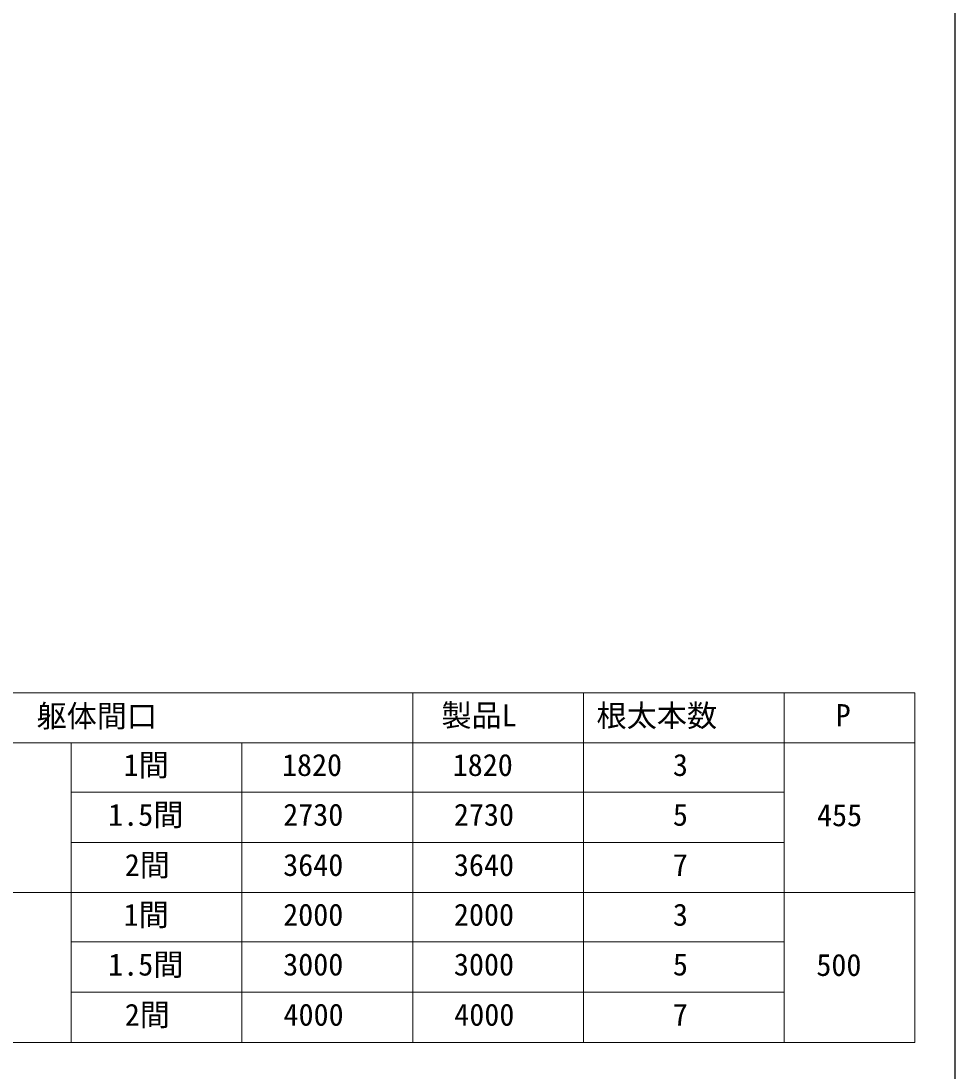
# Model space of a CAD drawing. Units: millimetres, scale not verified. Extents: x -875 to 875, y -1304 to 1296.
# Drawn here: x 410 to 875, y -232 to 291 of the extents above; entities that cross this region are included whole.
import ezdxf
from ezdxf.enums import TextEntityAlignment as Align

# ---------------------------------------------------------------- set-up
doc = ezdxf.new("R2010")
doc.units = ezdxf.units.MM
doc.header["$LTSCALE"] = 8
doc.layers.add('0-1_TABLE1', color=7, linetype='Continuous', lineweight=18)
doc.layers.add('0-7_YKK_ZWAK', color=7, linetype='Continuous')
doc.styles.add('ＭＳ ゴシック', font='')
doc.styles.get('ＭＳ ゴシック').set_extended_font_data('MS Gothic')

msp = doc.modelspace()

# ---------------------------------------------------------------- linework, layer by layer
at = {"layer": '0-1_TABLE1'}
for p, q in [((315, -43.7), (855, -43.7)), ((605, -43.7), (605, -217.772)), ((690, -43.7), (690, -217.772)), ((790, -43.7), (790, -217.772)), ((855, -43.7), (855, -217.772)), ((315, -68.7), (855, -68.7)), ((435, -68.7), (435, -217.772)), ((520, -68.7), (520, -217.772)), ((435, -93.236), (790, -93.236)), ((435, -118.236), (790, -118.236)), ((315, -143.236), (855, -143.236)), ((435, -167.772), (790, -167.772)), ((435, -192.772), (790, -192.772)), ((315, -217.772), (855, -217.772))]:
    msp.add_line(p, q, dxfattribs=at)
at = {"layer": '0-7_YKK_ZWAK'}
msp.add_lwpolyline([(-875, -1303.7), (875, -1303.7), (875, 1246.3)], dxfattribs=at)

# ---------------------------------------------------------------- texts
at = {"layer": '0-1_TABLE1', "style": 'ＭＳ ゴシック'}
for s, p in [('躯体間口', (417.727, -64.126)), ('製品L', (619.29, -63.785)), ('根太本数', (696.534, -63.956)), ('P', (815.597, -63.7)), ('1間', (461.051, -88.511)), ('1820', (539.915, -88.468)), ('1820', (624.915, -88.468)), ('3', (734.545, -88.468)), ('1.5間', (453.381, -113.279)), ('2730', (540.511, -113.236)), ('2730', (625.511, -113.236)), ('5', (734.545, -113.236)), ('455', (806.307, -113.468)), ('2間', (461.648, -138.279)), ('3640', (540.511, -138.236)), ('3640', (625.511, -138.236)), ('7', (734.503, -138.236)), ('1間', (461.051, -163.047)), ('2000', (540.511, -163.004)), ('2000', (625.511, -163.004)), ('3', (734.545, -163.004)), ('1.5間', (453.381, -187.815)), ('3000', (540.511, -187.772)), ('3000', (625.511, -187.772)), ('5', (734.545, -187.772)), ('500', (805.966, -188.004)), ('2間', (461.648, -212.815)), ('4000', (540.682, -212.772)), ('4000', (625.682, -212.772)), ('7', (734.503, -212.772))]:
    msp.add_text(s, height=11, dxfattribs=at).set_placement(p, align=Align.BOTTOM_LEFT)

doc.saveas('drawing.dxf')
